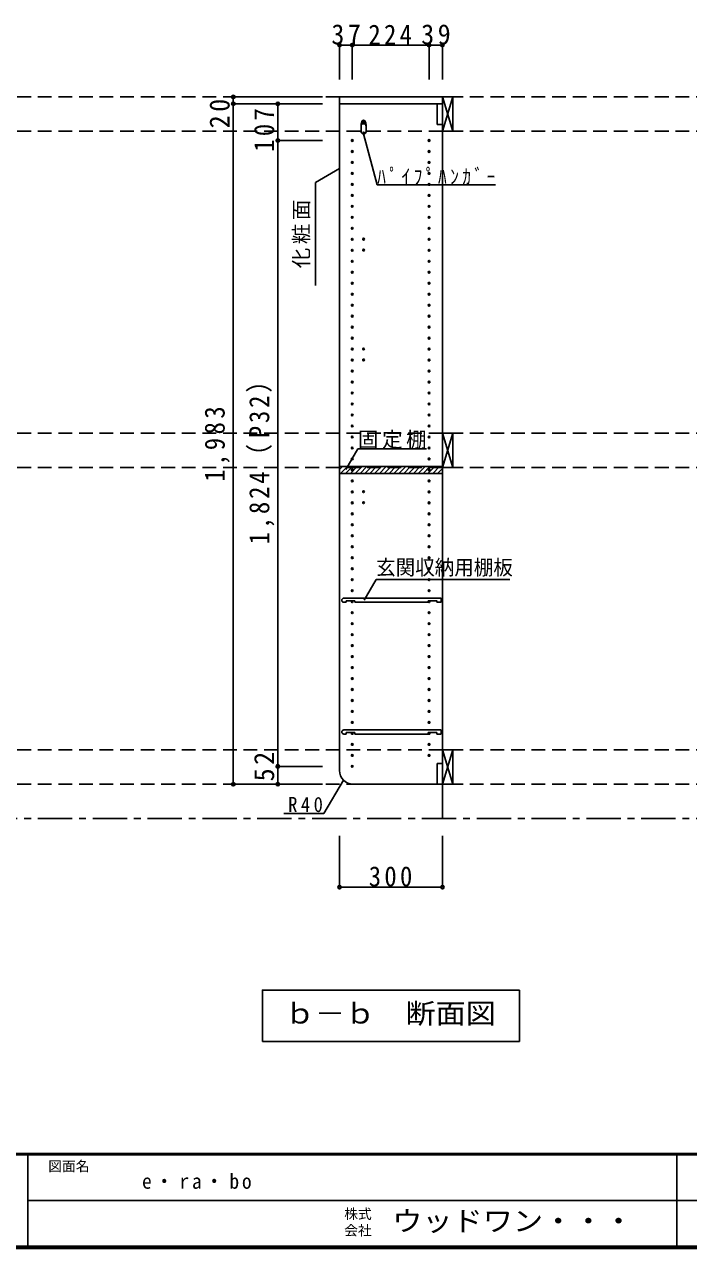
# Model space of a CAD drawing. Units: millimetres at full size, sheet at 1:20; details may follow other scales. Extents: x -8210 to 8210, y -5841 to 5773.
# Drawn here: x 4301 to 6238, y 187 to 3754 of the extents above; entities that cross this region are included whole.
import ezdxf
from ezdxf.enums import TextEntityAlignment as Align

# ---------------------------------------------------------------- set-up
doc = ezdxf.new("R2010")
doc.units = ezdxf.units.MM
doc.header["$LTSCALE"] = 20
doc.header["$PDMODE"] = 32
doc.header["$PDSIZE"] = 10
doc.linetypes.add('CHAIN1', pattern=[8, 5, -1, 1, -1])
doc.linetypes.add('DASHED2', pattern=[3, 2, -1])
for name, color, linetype in [('0-2_本体', 2, 'Continuous'), ('0-3_固定棚', 3, 'Continuous'), ('0-4_可動棚', 3, 'Continuous'), ('0-5', 4, 'Continuous'), ('0-6_ﾊﾟｲﾌﾟﾊﾝｶﾞｰ', 4, 'Continuous'), ('0-7_桟木・巾木', 2, 'Continuous'), ('0-8_引き出し', 3, 'Continuous'), ('0-A_文字', 7, 'Continuous'), ('0-B_寸法', 4, 'Continuous'), ('0-C_ハッチ', 4, 'Continuous'), ('F-1_枠', 6, 'Continuous'), ('F-A_文字', 7, 'Continuous')]:
    doc.layers.add(name, color=color, linetype=linetype)
doc.styles.add('ＭＳ ゴシック', font='')
doc.styles.get('ＭＳ ゴシック').set_extended_font_data('MS Gothic')

# ---------------------------------------------------------------- blocks, each defined once
blk = doc.blocks.new('玄関収納用棚')
at = {"layer": '0-4_可動棚', "color": 2}
for p, q in [((132.93, 8.05), (-149.57, 8.05)), ((-142.57, -3.95), (-142.57, 0.35)), ((-117.57, 0.35), (-142.57, 0.35)), ((-117.57, -3.95), (-117.57, 0.35)), ((96.43, -3.95), (96.43, 0.35)), ((134.43, -2.45), (134.43, 6.55)), ((-149.57, -3.95), (-142.57, -3.95)), ((96.43, -3.95), (-117.57, -3.95)), ((132.93, -3.95), (121.43, -3.95))]:
    blk.add_line(p, q, dxfattribs=at)
blk.add_lwpolyline([(121.43, -3.95), (121.43, 0.35), (96.43, 0.35)], dxfattribs=at)
for centre, radius, start, end in [((-149.57, 2.05), 6, 90, 180), ((-149.57, 2.05), 6, 180, 270), ((132.93, 6.55), 1.5, 0, 90), ((132.93, -2.45), 1.5, 270, 0)]:
    blk.add_arc(centre, radius, start, end, dxfattribs=at)

msp = doc.modelspace()

# ---------------------------------------------------------------- linework, layer by layer
at = {"layer": '0-2_本体'}
for p, q in [((5219.71, 3522.77), (5219.71, 3542.77)), ((5219.71, 3542.77), (5519.71, 3542.77)), ((5519.71, 3542.77), (5519.71, 3522.77)), ((5519.71, 3522.77), (5219.71, 3522.77))]:
    msp.add_line(p, q, dxfattribs=at)
at = {"layer": '0-3_固定棚', "color": 2}
for p, q in [((5219.71, 2465.77), (5219.71, 2445.77)), ((5219.71, 2465.77), (5519.71, 2465.77)), ((5519.71, 2465.77), (5519.71, 2445.77)), ((5219.71, 2445.77), (5519.71, 2445.77))]:
    msp.add_line(p, q, dxfattribs=at)
at = {"layer": '0-5', "color": 3}
for p, q in [((5519.71, 3522.77), (5219.71, 3522.77)), ((5219.71, 3522.77), (5219.71, 1579.77)), ((5519.71, 1539.77), (5519.71, 3522.77)), ((5259.71, 1539.77), (5519.71, 1539.77))]:
    msp.add_line(p, q, dxfattribs=at)
at = {"layer": '0-5', "color": 2}
msp.add_line((5519.71, 1526.77), (5519.71, 1539.77), dxfattribs=at)
at = {"layer": '0-5'}
for centre in [(5289.71, 3469.27), (5289.71, 3437.27), (5256.71, 3415.77), (5480.71, 3415.77), (5256.71, 3383.77), (5256.71, 3351.77), (5480.71, 3383.77), (5480.71, 3351.77), (5256.71, 3319.77), (5480.71, 3319.77), (5256.71, 3287.77), (5480.71, 3287.77), (5256.71, 3255.77), (5480.71, 3255.77), (5256.71, 3223.77), (5480.71, 3223.77), (5256.71, 3191.77), (5480.71, 3191.77), (5256.71, 3159.77), (5480.71, 3159.77), (5256.71, 3127.77), (5289.71, 3128.27), (5480.71, 3127.77), (5256.71, 3095.77), (5289.71, 3096.27), (5480.71, 3095.77), (5256.71, 3063.77), (5256.71, 3031.77), (5480.71, 3063.77), (5480.71, 3031.77), (5256.71, 2999.77), (5480.71, 2999.77), (5256.71, 2967.77), (5480.71, 2967.77), (5256.71, 2935.77), (5480.71, 2935.77), (5256.71, 2903.77), (5480.71, 2903.77), (5256.71, 2871.77), (5480.71, 2871.77), (5256.71, 2839.77), (5480.71, 2839.77), (5256.71, 2807.77), (5289.71, 2808.27), (5480.71, 2807.77), (5256.71, 2775.77), (5289.71, 2776.27), (5480.71, 2775.77), (5256.71, 2743.77), (5256.71, 2711.77), (5480.71, 2743.77), (5480.71, 2711.77), (5256.71, 2679.77), (5480.71, 2679.77), (5256.71, 2647.77), (5480.71, 2647.77), (5256.71, 2615.77), (5480.71, 2615.77), (5256.71, 2583.77), (5480.71, 2583.77), (5256.71, 2551.77), (5480.71, 2551.77), (5256.71, 2519.77), (5480.71, 2519.77), (5256.71, 2487.77), (5480.71, 2487.77), (5256.71, 2455.77), (5256.71, 2423.77), (5480.71, 2455.77), (5480.71, 2423.77), (5256.71, 2391.77), (5289.71, 2392.27), (5480.71, 2391.77), (5256.71, 2359.77), (5289.71, 2360.27), (5480.71, 2359.77), (5256.71, 2327.77), (5480.71, 2327.77), (5256.71, 2295.77), (5480.71, 2295.77), (5256.71, 2263.77), (5480.71, 2263.77), (5256.71, 2231.77), (5480.71, 2231.77), (5256.71, 2199.77), (5480.71, 2199.77), (5256.71, 2167.77), (5480.71, 2167.77), (5256.71, 2135.77), (5256.71, 2103.77), (5480.71, 2135.77), (5480.71, 2103.77), (5256.71, 2071.77), (5480.71, 2071.77), (5256.71, 2039.77), (5480.71, 2039.77), (5256.71, 2007.77), (5480.71, 2007.77), (5256.71, 1975.77), (5480.71, 1975.77), (5256.71, 1943.77), (5480.71, 1943.77), (5256.71, 1911.77), (5480.71, 1911.77), (5256.71, 1879.77), (5480.71, 1879.77), (5256.71, 1847.77), (5480.71, 1847.77), (5256.71, 1815.77), (5256.71, 1783.77), (5480.71, 1815.77), (5480.71, 1783.77), (5256.71, 1751.77), (5480.71, 1751.77), (5256.71, 1719.77), (5480.71, 1719.77), (5256.71, 1687.77), (5480.71, 1687.77), (5256.71, 1655.77), (5480.71, 1655.77), (5256.71, 1623.77), (5480.71, 1623.77), (5256.71, 1591.77)]:
    msp.add_circle(centre, 2.5, dxfattribs=at)
at = {"layer": '0-5', "color": 3}
msp.add_arc((5259.71, 1579.77), 40, 180, 270, dxfattribs=at)
at = {"layer": '0-6_ﾊﾟｲﾌﾟﾊﾝｶﾞｰ', "color": 2}
for p, q in [((5282.21, 3457.27), (5282.21, 3442.27)), ((5297.21, 3457.27), (5297.21, 3442.27))]:
    msp.add_line(p, q, dxfattribs=at)
for centre, start, end in [((5289.71, 3457.27), 0, 180), ((5289.71, 3442.27), 180, 0)]:
    msp.add_arc(centre, 7.5, start, end, dxfattribs=at)
at = {"layer": '0-6_ﾊﾟｲﾌﾟﾊﾝｶﾞｰ', "color": 7}
for centre, radius, start, end in [((5328.32, 3455.76), 46.13, 162.96035, 178.115), ((5289.71, 3469.27), 5.5, 0, 180), ((5251.11, 3455.76), 46.13, 1.885, 17.03965)]:
    msp.add_arc(centre, radius, start, end, dxfattribs=at)
at = {"layer": '0-7_桟木・巾木'}
for p, q in [((5519.71, 3522.77), (5504.71, 3522.77)), ((5504.71, 3462.77), (5504.71, 3522.77)), ((5519.71, 3522.77), (5519.71, 3481.77)), ((5504.71, 1599.77), (5519.71, 1599.77)), ((5519.71, 1599.77), (5519.71, 1539.77))]:
    msp.add_line(p, q, dxfattribs=at)
for points in [[(5519.71, 3462.77), (5508.22, 3462.77), (5504.71, 3462.77)], [(5519.71, 1539.77), (5504.71, 1539.77), (5504.71, 1599.77)]]:
    msp.add_lwpolyline(points, dxfattribs=at)
at = {"layer": '0-8_引き出し'}
for p, q in [((5519.71, 3542.77), (5519.71, 3442.77)), ((5549.71, 3542.77), (5519.71, 3542.77)), ((5549.71, 3442.77), (5549.71, 3542.77)), ((5519.71, 3442.77), (5549.71, 3442.77)), ((5519.71, 1639.77), (5519.71, 1539.77)), ((5549.71, 1639.77), (5519.71, 1639.77)), ((5549.71, 1539.77), (5549.71, 1639.77)), ((5519.71, 1539.77), (5549.71, 1539.77))]:
    msp.add_line(p, q, dxfattribs=at)
at = {"layer": '0-8_引き出し', "color": 7}
for p, q in [((5519.71, 3442.77), (5549.71, 3542.77)), ((5519.71, 3542.77), (5549.71, 3442.77)), ((5519.71, 2562.77), (5549.71, 2462.77)), ((5519.71, 2462.77), (5549.71, 2562.77)), ((5519.71, 1539.77), (5549.71, 1639.77)), ((5519.71, 1639.77), (5549.71, 1539.77))]:
    msp.add_line(p, q, dxfattribs=at)
at = {"layer": '0-8_引き出し'}
msp.add_lwpolyline([(5549.71, 2462.77), (5549.71, 2562.77), (5519.71, 2562.77), (5519.71, 2462.77)], close=True, dxfattribs=at)
at = {"layer": '0-A_文字'}
for p, q in [((5329.45, 3286.47), (5289.71, 3434.77)), ((5219.71, 3333.7), (5149.71, 3293.29)), ((5149.71, 2993.29), (5149.71, 3293.29)), ((5329.45, 3286.47), (5674.45, 3286.47)), ((5238.26, 2456.71), (5273.28, 2517.36)), ((5473.28, 2517.36), (5273.28, 2517.36)), ((5291.21, 2075.97), (5326.23, 2136.62)), ((5716.23, 2136.62), (5326.23, 2136.62)), ((5230.86, 1552.06), (5174.22, 1453.96)), ((5174.22, 1453.96), (5057.16, 1453.96)), ((5744.71, 939.77), (5744.71, 789.77)), ((4994.71, 789.77), (5744.71, 789.77))]:
    msp.add_line(p, q, dxfattribs=at)
at = {"layer": '0-A_文字', "linetype": 'CHAIN1'}
for p, q in [((5519.71, 1439.77), (5519.71, 1539.77)), ((6839.71, 1439.77), (2119.71, 1439.77))]:
    msp.add_line(p, q, dxfattribs=at)
at = {"layer": '0-A_文字'}
msp.add_lwpolyline([(5744.71, 939.77), (4994.71, 939.77), (4994.71, 789.77)], dxfattribs=at)
at = {"layer": '0-B_寸法'}
for p, q in [((5219.71, 3693.77), (5519.71, 3693.77)), ((5219.71, 3693.77), (5219.71, 3593.77)), ((5256.71, 3693.77), (5256.71, 3593.77)), ((5480.71, 3693.77), (5480.71, 3593.77)), ((5519.71, 3693.77), (5519.71, 3593.77)), ((4909.71, 3542.77), (4909.71, 3522.77)), ((4909.71, 3542.77), (5169.71, 3542.77)), ((4909.71, 3522.77), (5169.71, 3522.77)), ((4909.71, 3522.77), (4909.71, 1539.77)), ((5039.71, 3522.77), (5169.71, 3522.77)), ((5039.71, 3522.77), (5039.71, 3415.77)), ((5039.71, 3415.77), (5169.71, 3415.77)), ((5039.71, 3415.77), (5039.71, 1591.77)), ((5519.71, 1699.77), (5519.71, 1649.77)), ((5039.71, 1591.77), (5169.71, 1591.77)), ((5039.71, 1591.77), (5039.71, 1539.77)), ((4909.71, 1539.77), (5169.71, 1539.77)), ((5039.71, 1539.77), (5169.71, 1539.77)), ((5219.71, 1239.77), (5219.71, 1389.77)), ((5519.71, 1239.77), (5519.71, 1389.77)), ((5219.71, 1239.77), (5519.71, 1239.77))]:
    msp.add_line(p, q, dxfattribs=at)
at = {"layer": '0-B_寸法', "linetype": 'DASHED2'}
for p, q in [((6839.71, 3542.77), (2119.71, 3542.77)), ((6839.71, 3442.77), (2119.71, 3442.77)), ((6839.71, 2562.77), (2119.71, 2562.77)), ((6839.71, 2462.77), (2119.71, 2462.77)), ((6839.71, 1639.77), (2119.71, 1639.77)), ((6839.71, 1539.77), (2119.71, 1539.77))]:
    msp.add_line(p, q, dxfattribs=at)
at = {"layer": '0-B_寸法', "color": 7}
for p in [(5219.71, 3693.77), (5256.71, 3693.77), (5480.71, 3693.77), (5519.71, 3693.77), (4909.71, 3542.77), (4909.71, 3522.77), (5039.71, 3522.77), (5039.71, 3415.77), (5039.71, 1591.77), (4909.71, 1539.77), (5039.71, 1539.77), (5219.71, 1239.77), (5519.71, 1239.77)]:
    msp.add_point(p, dxfattribs=at)
at = {"layer": '0-C_ハッチ'}
for p, q in [((5219.71, 2456.82), (5228.66, 2465.77)), ((5222.8, 2445.77), (5242.8, 2465.77)), ((5236.94, 2445.77), (5256.94, 2465.77)), ((5251.09, 2445.77), (5271.09, 2465.77)), ((5265.23, 2445.77), (5285.23, 2465.77)), ((5279.37, 2445.77), (5299.37, 2465.77)), ((5293.51, 2445.77), (5313.51, 2465.77)), ((5307.65, 2445.77), (5327.65, 2465.77)), ((5321.8, 2445.77), (5341.8, 2465.77)), ((5335.94, 2445.77), (5355.94, 2465.77)), ((5350.08, 2445.77), (5370.08, 2465.77)), ((5364.22, 2445.77), (5384.22, 2465.77)), ((5378.37, 2445.77), (5398.37, 2465.77)), ((5392.51, 2445.77), (5412.51, 2465.77)), ((5406.65, 2445.77), (5426.65, 2465.77)), ((5420.79, 2445.77), (5440.79, 2465.77)), ((5434.93, 2445.77), (5454.93, 2465.77)), ((5449.08, 2445.77), (5469.08, 2465.77)), ((5463.22, 2445.77), (5483.22, 2465.77)), ((5477.36, 2445.77), (5497.36, 2465.77)), ((5491.5, 2445.77), (5511.5, 2465.77)), ((5505.64, 2445.77), (5519.71, 2459.84))]:
    msp.add_line(p, q, dxfattribs=at)
at = {"layer": 'F-1_枠'}
for p, q in [((8210, 463.33), (410, 463.33)), ((8210, 460), (410, 460)), ((4310, 460), (4310, 193.33)), ((6203.33, 460), (6203.33, 193.33)), ((4310, 326.67), (8203.33, 326.66)), ((8210, 193.33), (410, 193.33)), ((8210, 190), (410, 190)), ((8210, 186.67), (410, 186.67))]:
    msp.add_line(p, q, dxfattribs=at)

# ---------------------------------------------------------------- block references
at = {"layer": '0-4_可動棚'}
for p in [(5381.78, 2073.92), (5381.78, 1689.92)]:
    msp.add_blockref('玄関収納用棚', p, dxfattribs=at)

# ---------------------------------------------------------------- texts
at = {"layer": '0-A_文字', "style": 'ＭＳ ゴシック'}
for s, height, width, p in [('玄関収納用棚板', 43.99, 0.95, (5326.23, 2136.62)), ('ｂ－ｂ\u3000断面図', 58.65, 1.1, (5059.71, 824.77))]:
    msp.add_text(s, height=height, dxfattribs=dict(at, width=width)).set_placement(p, align=Align.BOTTOM_LEFT)
at = {"layer": '0-A_文字', "char_height": 43.99, "attachment_point": 7, "style": 'ＭＳ ゴシック'}
for s, insert in [('\\T1.39;\\W0.85;ﾊﾟｲﾌﾟﾊﾝｶﾞｰ', (5329.45, 3286.47)), ('\\T1.17;固定棚', (5273.28, 2517.36)), ('\\T1.38;\\W0.9;R40', (5069.71, 1458.09))]:
    msp.add_mtext(s, dxfattribs=dict(at, insert=insert))
at = {"layer": '0-A_文字', "insert": (5134.71, 3043.29), "char_height": 43.99, "attachment_point": 7, "rotation": 90, "style": 'ＭＳ ゴシック'}
msp.add_mtext('\\T1.17;化粧面', dxfattribs=at)
at = {"layer": '0-B_寸法', "color": 7, "char_height": 58.65, "attachment_point": 7, "style": 'ＭＳ ゴシック'}
for s, insert in [('\\T1.27;\\W0.95;37', (5195.71, 3694.98)), ('\\T1.27;\\W0.9;224', (5303.71, 3694.98)), ('\\T1.27;\\W0.95;39', (5457.71, 3694.98)), ('\\T1.27;\\W0.9;300', (5304.71, 1240.98))]:
    msp.add_mtext(s, dxfattribs=dict(at, insert=insert))
at = {"layer": '0-B_寸法', "color": 7, "char_height": 58.65, "attachment_point": 7, "rotation": 90, "style": 'ＭＳ ゴシック'}
for s, insert in [('\\T1.27;\\W0.95;20', (4899.71, 3451.26)), ('\\T1.27;\\W0.9;107', (5029.71, 3382.77)), ('\\T1.23;\\W0.9;1,824（P32）', (5029.71, 2238.77)), ('\\T1.28;\\W0.9;1,983', (4899.71, 2421.27)), ('\\T1.27;\\W0.95;52', (5029.71, 1548.04))]:
    msp.add_mtext(s, dxfattribs=dict(at, insert=insert))
at = {"layer": 'F-A_文字', "style": 'ＭＳ ゴシック'}
for s, p in [('図面名', (4370, 403.33)), ('株式', (5233.33, 264)), ('会社', (5233.33, 216))]:
    msp.add_text(s, height=29.33, dxfattribs=at).set_placement(p, align=Align.BOTTOM_LEFT)
at = {"layer": 'F-A_文字', "style": 'ＭＳ ゴシック', "width": 1.1}
msp.add_text('ウッドワン・・・', height=58.65, dxfattribs=at).set_placement((5373.33, 220), align=Align.BOTTOM_LEFT)
at = {"layer": 'F-A_文字', "insert": (4643.33, 360), "char_height": 43.99, "attachment_point": 7, "style": 'ＭＳ ゴシック'}
msp.add_mtext('\\T1.28;\\W0.95;e・ra・bo', dxfattribs=at)

doc.saveas('drawing.dxf')
